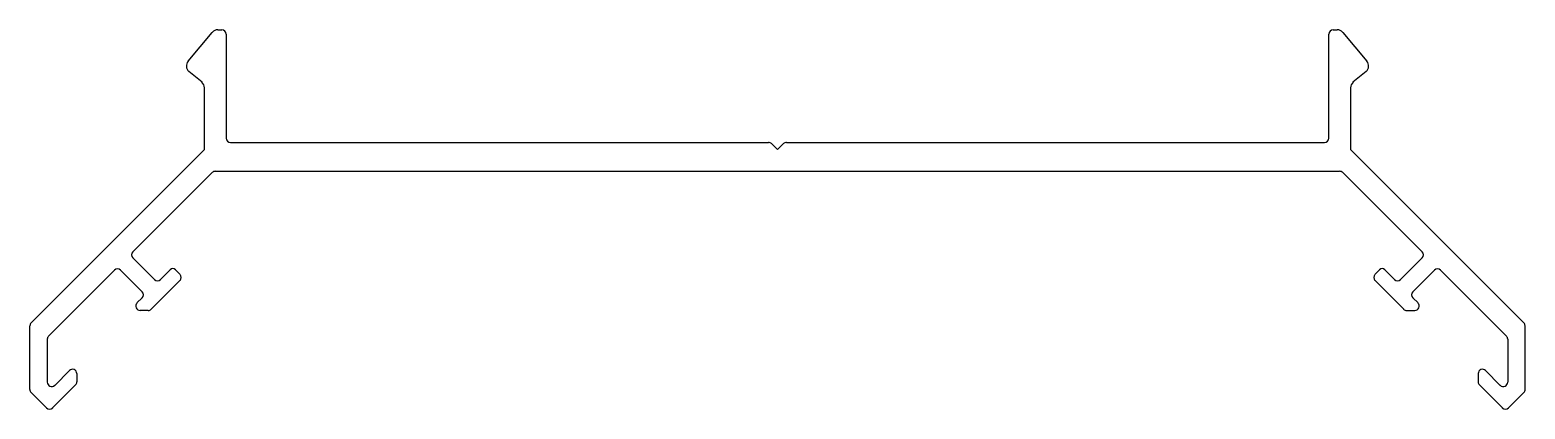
# Model space of a CAD drawing. Extents: x 718 to 821, y 398 to 424.
import ezdxf

# ---------------------------------------------------------------- set-up
doc = ezdxf.new("R2010")
doc.units = 0
doc.layers.get('0').update_dxf_attribs({"linetype": 'CONTINUOUS'})

msp = doc.modelspace()

# ---------------------------------------------------------------- linework, layer by layer
for p, q in [((728.87, 421.94), (730.53, 423.93)), ((730.92, 424.11), (731.2, 424.11)), ((731.5, 423.81), (731.5, 416.64)), ((807.61, 416.64), (807.61, 423.81)), ((807.91, 424.11), (808.19, 424.11)), ((808.58, 423.93), (810.24, 421.94)), ((729.83, 420.49), (728.93, 421.24)), ((810.18, 421.24), (809.28, 420.49)), ((730, 415.84), (730, 420.11)), ((809.11, 420.11), (809.11, 415.84)), ((731.8, 416.34), (768.93, 416.34)), ((769.14, 416.26), (769.56, 415.84)), ((769.56, 415.84), (769.97, 416.26)), ((770.18, 416.34), (807.31, 416.34)), ((718.04, 403.87), (730, 415.84)), ((809.11, 415.84), (821.07, 403.87)), ((730.53, 414.26), (725.06, 408.78)), ((730.75, 414.34), (808.36, 414.34)), ((808.58, 414.26), (814.05, 408.78)), ((725.06, 408.36), (726.55, 406.87)), ((814.05, 408.36), (812.56, 406.87)), ((723.79, 407.51), (719.24, 402.96)), ((725.7, 406.02), (724.21, 407.51)), ((728.31, 406.8), (726.33, 404.82)), ((726.97, 406.87), (727.64, 407.54)), ((728, 407.54), (728.31, 407.23)), ((811.12, 407.54), (810.8, 407.23)), ((810.8, 406.8), (812.78, 404.82)), ((812.14, 406.87), (811.47, 407.54)), ((813.41, 406.02), (814.9, 407.51)), ((815.32, 407.51), (819.87, 402.96)), ((725.34, 405.25), (725.7, 405.6)), ((726.12, 404.73), (725.56, 404.73)), ((812.99, 404.73), (813.55, 404.73)), ((813.77, 405.25), (813.41, 405.6)), ((717.95, 399.28), (717.95, 403.67)), ((821.16, 399.28), (821.16, 403.67)), ((719.15, 402.75), (719.15, 399.78)), ((819.96, 402.75), (819.96, 399.78)), ((719.66, 399.56), (720.68, 400.58)), ((819.45, 399.56), (818.43, 400.58)), ((721.1, 399.59), (719.52, 398.01)), ((721.19, 400.37), (721.19, 399.8)), ((817.92, 400.37), (817.92, 399.8)), ((818.01, 399.59), (819.59, 398.01)), ((719.1, 398.01), (718.04, 399.07)), ((820.01, 398.01), (821.07, 399.07))]:
    msp.add_line(p, q)
for centre, radius, start, end in [((730.92, 423.61), 0.5, 90, 140), ((731.2, 423.81), 0.3, 360, 90), ((807.91, 423.81), 0.3, 90, 180), ((808.19, 423.61), 0.5, 40, 90), ((729.25, 421.62), 0.5, 140, 230), ((809.86, 421.62), 0.5, 310, 40), ((729.5, 420.11), 0.5, 0, 50), ((809.61, 420.11), 0.5, 130, 180), ((731.8, 416.64), 0.3, 180, 270), ((768.93, 416.04), 0.3, 45, 90), ((770.18, 416.04), 0.3, 90, 135), ((807.31, 416.64), 0.3, 270, 360), ((730.75, 414.04), 0.3, 90, 135), ((808.36, 414.04), 0.3, 45, 90), ((725.27, 408.57), 0.3, 135, 225), ((813.84, 408.57), 0.3, 315, 45), ((724, 407.3), 0.3, 45, 135), ((726.76, 407.08), 0.3, 225, 315), ((727.82, 407.37), 0.25, 45, 135), ((728.1, 407.01), 0.3, 315, 45), ((811.01, 407.01), 0.3, 135, 225), ((811.29, 407.37), 0.25, 45, 135), ((812.35, 407.08), 0.3, 225, 315), ((815.11, 407.3), 0.3, 45, 135), ((725.49, 405.81), 0.3, 315, 45), ((813.63, 405.81), 0.3, 135, 225), ((725.56, 405.03), 0.3, 135, 270), ((726.12, 405.03), 0.3, 270, 315), ((812.99, 405.03), 0.3, 225, 270), ((813.55, 405.03), 0.3, 270, 45), ((718.25, 403.66), 0.3, 135, 178.0417), ((820.86, 403.66), 0.3, 1.9583, 45), ((719.45, 402.75), 0.3, 135, 180), ((819.66, 402.75), 0.3, 360, 45), ((720.89, 400.37), 0.3, 360, 135), ((818.22, 400.37), 0.3, 45, 180), ((719.45, 399.78), 0.3, 180, 315), ((720.89, 399.8), 0.3, 315, 360), ((818.22, 399.8), 0.3, 180, 225), ((819.66, 399.78), 0.3, 225, 0), ((718.25, 399.28), 0.3, 180, 225), ((820.86, 399.28), 0.3, 315, 0), ((719.31, 398.22), 0.3, 225, 315), ((819.8, 398.22), 0.3, 225, 315)]:
    msp.add_arc(centre, radius, start, end)

doc.saveas('drawing.dxf')
